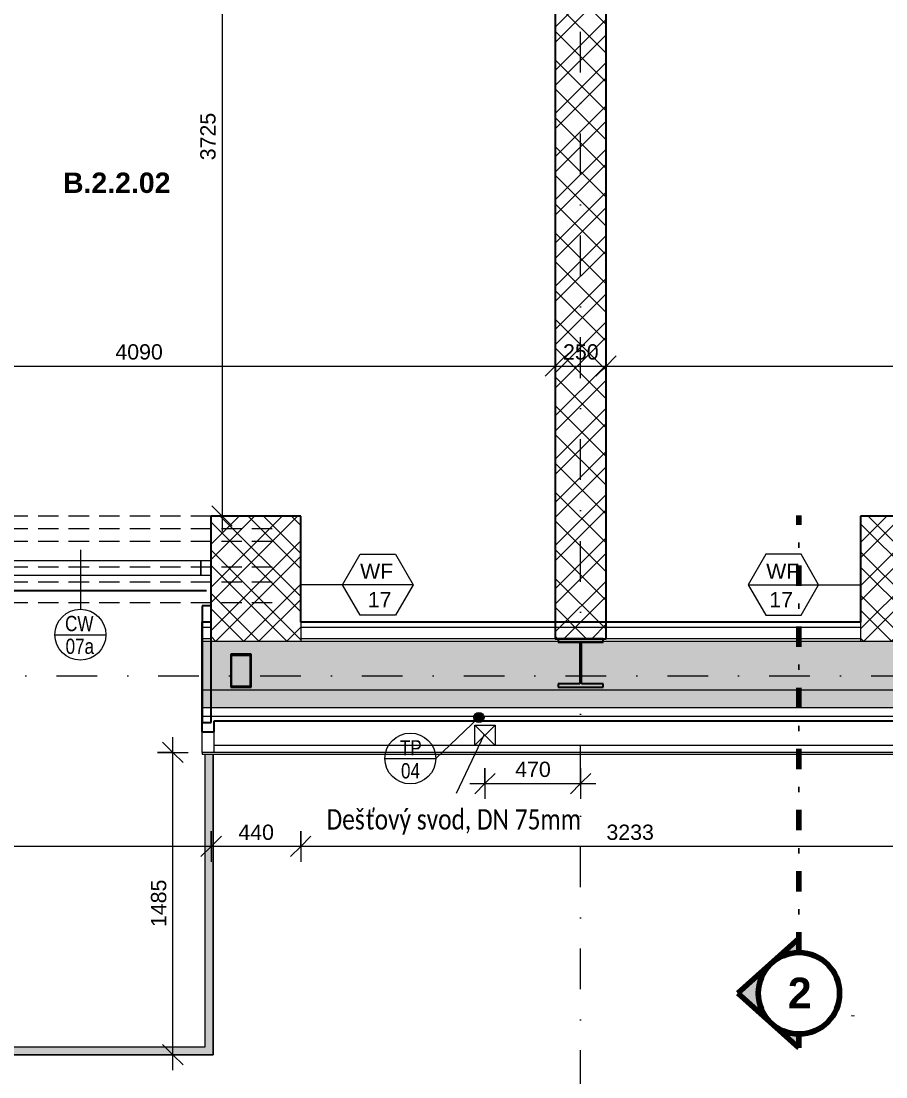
# Model space of a CAD drawing. Header units: millimetres. Extents: x -8668 to 43537, y -2985 to 58543.
# Drawn here: x 4423 to 8670, y 41984 to 47168 of the extents above; entities that cross this region are included whole.
import ezdxf

# ---------------------------------------------------------------- set-up
doc = ezdxf.new("R2010")
doc.units = ezdxf.units.MM
for name, pattern in [('HA_Dash_3mm-S1mm', [150, 100, -50]), ('HA_DashDot_10mm-S3mm', [500, 200, -150, 0, -150]), ('HA_DashDot_4mm-S1mm', [200, 100, -50, 0, -50]), ('HA_DashDot_6mm-S2mm', [300, 100, -100, 0, -100])]:
    doc.linetypes.add(name, pattern=pattern)
for name, color, linetype, lineweight in [('A-____-____-DIMS', 9, 'Continuous', 5), ('A-____-____-DIMS-50', 9, 'Continuous', 5), ('A-AREA-____-IDEN', 9, 'Continuous', 9), ('A-AREA-____-OTLN', 9, 'Continuous', 25), ('A-DETL-____-THIN', 9, 'Continuous', 9), ('A-FLOR-HRAL-OTLN', 9, 'Continuous', 9), ('A-GENM-____-HDLN', 9, 'HA_Dash_3mm-S1mm', 9), ('A-GENM-____-IDEN', 9, 'Continuous', 9), ('A-GENM-____-OTLN', 9, 'Continuous', 9), ('A-GLAZ-CURT-MCUT', 9, 'Continuous', 5), ('A-GLAZ-CURT-OTLN', 9, 'Continuous', 5), ('A-GLAZ-CWMG-MCUT', 9, 'Continuous', 5), ('A-GLAZ-CWMG-OTLN', 9, 'Continuous', 5), ('A-ROOF-____-MCUT', 9, 'Continuous', 25), ('A-ROOF-____-OTLN', 9, 'Continuous', 9), ('A-ROOF-____-PATT', 9, 'Continuous', 25), ('A-WALL-____-IDEN', 9, 'Continuous', 9), ('A-WALL-____-MCUT', 9, 'Continuous', 25), ('A-WALL-____-OTLN', 9, 'Continuous', 9), ('A-WALL-____-PATT', 9, 'Continuous', 25), ('G-____-____-SYMB', 9, 'HA_DashDot_4mm-S1mm', 9), ('G-____-____-TEXT', 9, 'Continuous', 5), ('I-WALL-____-MCUT', 9, 'Continuous', 25), ('M-HVAC-DUCT-OTLN', 9, 'Continuous', 9), ('S-BEAM-____-MCUT', 9, 'Continuous', 25), ('S-GRID-____-OTLN', 9, 'Continuous', 5)]:
    doc.layers.add(name, color=color, linetype=linetype, lineweight=lineweight)
doc.styles.add('Arial_1', font='arial.ttf', dxfattribs={"height": 75})
doc.styles.add('Arial_2', font='arial.ttf', dxfattribs={"width": 0.8, "height": 75})
doc.styles.add('Arial_3', font='arial.ttf', dxfattribs={"height": 50})
doc.styles.add('Arial_B', font='arialbd.ttf', dxfattribs={"height": 100})
doc.styles.add('Arial_B_1', font='arialbd.ttf', dxfattribs={"height": 150})
doc.styles.add('Calibri_1', font='calibri.ttf', dxfattribs={"width": 0.8, "height": 100})
doc.dimstyles.new('Inner_Dimensions_1', dxfattribs={"dimscale": 304.8, "dimtxt": 76.519455, "dimasz": 0.328084, "dimexe": 0.246063, "dimexo": 0.0625, "dimgap": 0.032808, "dimtad": 1, "dimdec": 0, "dimzin": 0, "dimdsep": 46, "dimtxsty": 'Arial_1', "dimblk1": 'OBLIQUE', "dimblk2": 'OBLIQUE', "dimsah": 1, "dimcen": 0.09, "dimdle": 0.246063, "dimazin": 0, "dimtfac": 1, "dimtdec": 4, "dimtix": 1, "dimtmove": 0, "dimatfit": 3, "dimfxl": 0.246063, "dimfxlon": 1, "dimtvp": 1, "dimtolj": 1, "dimtzin": 0, "dimlwd": 9, "dimlwe": 9, "dimarcsym": 2})
pattern_1 = [(45, (0, 0), (-106.066, 106.066), []), (45, (75, 0), (-106.066, 106.066), []), (315, (0, 0), (106.066, 106.066), []), (315, (75, 0), (106.066, 106.066), [])]
pattern_2 = [(0, (0, 0), (58.594, 33.829), [39.062, -78.125]), (120, (0, 0), (-58.593773, 33.829393), [39.062, -78.125]), (60, (0, 0), (0.000227, 67.658393), [0, -78.125, 39.062, 0])]

# ---------------------------------------------------------------- blocks, each defined once
blk = doc.blocks.new('BD Libus_IFC_ifc-1-DPS_2NP - B')
at = {"layer": 'S-BEAM-____-MCUT', "color": 7}
for p, q in [((7280.7, 44135.8), (7060.7, 44135.8)), ((7060.7, 44135.8), (7060.7, 44118.5)), ((7060.7, 44118.5), (7166, 44118.5)), ((7166, 44118.5), (7166, 43914.6)), ((7175.5, 43914.6), (7175.5, 44118.5)), ((7175.5, 44118.5), (7280.7, 44118.5)), ((7280.7, 44118.5), (7280.7, 44135.8)), ((5451.8, 44060.1), (5451.8, 43897.4)), ((5551.8, 44060.1), (5451.8, 44060.1)), ((5455.8, 44055.7), (5547.8, 44055.7)), ((5455.8, 43901.7), (5455.8, 44055.7)), ((5547.8, 44055.7), (5547.8, 43901.7)), ((5551.8, 43897.4), (5551.8, 44060.1)), ((7166, 43914.6), (7060.7, 43914.6)), ((7060.7, 43914.6), (7060.7, 43897.3)), ((7280.7, 43914.6), (7175.5, 43914.6)), ((7280.7, 43897.3), (7280.7, 43914.6)), ((5451.8, 43897.4), (5551.8, 43897.4)), ((5547.8, 43901.7), (5455.8, 43901.7)), ((7060.7, 43897.3), (7280.7, 43897.3))]:
    blk.add_line(p, q, dxfattribs=at)
blk = doc.blocks.new('Top Rail Type - Top Rail_Internal_-1472977-DPS_2NP - B')
at = {"layer": 'A-FLOR-HRAL-OTLN'}
for points in [[(1320.7, 42092.7), (1360.7, 42132.7), (1360.7, 43612.7), (1320.7, 43612.7), (1320.7, 43080.2)], [(5366, 42092.7), (5366, 43567.7), (5326, 43567.7), (5326, 42132.7)], [(5366, 42092.7), (5326, 42132.7), (1360.7, 42132.7), (1320.7, 42092.7), (3696.6, 42092.7)]]:
    blk.add_hatch(color=256, dxfattribs=at).paths.add_polyline_path(points)
for p, q in [((1320.7, 43612.7), (1360.7, 43612.7)), ((1320.7, 42092.7), (1320.7, 43612.7)), ((1360.7, 43612.7), (1360.7, 42132.7)), ((5326, 42132.7), (5326, 43567.7)), ((5366, 43567.7), (5366, 42092.7)), ((1360.7, 42132.7), (5326, 42132.7)), ((5366, 42092.7), (1320.7, 42092.7))]:
    blk.add_line(p, q, dxfattribs=at)
blk = doc.blocks.new('Top Rail Type - Top Rail_Internal_-V7-DPS_2NP - B')
at = {"layer": 'A-FLOR-HRAL-OTLN'}
for p, q in [((1360.7, 43612.7), (1320.7, 43612.7)), ((1320.7, 43612.7), (1320.7, 42092.7)), ((1360.7, 43612.7), (1360.7, 42132.7)), ((5326, 42132.7), (5326, 43567.7)), ((5366, 42092.7), (5366, 43567.7)), ((1360.7, 42132.7), (5326, 42132.7)), ((1320.7, 42092.7), (5366, 42092.7))]:
    blk.add_line(p, q, dxfattribs=at)
blk = doc.blocks.new('Systémový panel - Sklo-1712747-DPS_2NP - B')
at = {"layer": 'A-GLAZ-CURT-MCUT'}
for p, q in [((755.1, 70), (-755.1, 70)), ((-755.1, 70), (-755.1, 0)), ((755.1, 0), (755.1, 70)), ((-755.1, 0), (755.1, 0))]:
    blk.add_line(p, q, dxfattribs=at)
blk = doc.blocks.new('Obdélníková příčel - 50x70mm EXT-1518050-DPS_2NP - B')
at = {"layer": 'A-GLAZ-CWMG-MCUT'}
for p, q in [((0, 0), (-50, 0)), ((-50, 0), (-50, -70)), ((0, -70), (0, 0)), ((-50, -70), (0, -70))]:
    blk.add_line(p, q, dxfattribs=at)
blk = doc.blocks.new('TB_Porotherm KPVarioUNI_3000mm - TB_Porotherm KPVarioUNI_3000mm-1959484-DPS_2NP - B')
at = {"layer": 'A-GENM-____-HDLN'}
for p, q in [((-1500, 205), (1500, 205)), ((-1500, 105), (1500, 105)), ((-1500, 30), (1500, 30)), ((-100, 0), (100, 0)), ((-1500, -95), (1500, -95)), ((-1500, -157.5), (1500, -157.5)), ((-1500, -220), (1500, -220))]:
    blk.add_line(p, q, dxfattribs=at)
blk = doc.blocks.new('DIMBLOCK73-DPS_2NP - B')
at = {"layer": 'A-____-____-DIMS-50', "lineweight": 9}
for p, q in [((2956, 45549.2), (2956, 45399.2)), ((2956, 45474.2), (2956, 45549.2)), ((2956, 45474.2), (3006, 45524.2)), ((7045.7, 45549.2), (7045.7, 45399.2)), ((7045.7, 45474.2), (7045.7, 45549.2)), ((7045.7, 45474.2), (7095.7, 45524.2)), ((2956, 45474.2), (2906, 45424.2)), ((2956, 45474.2), (7045.7, 45474.2)), ((7045.7, 45474.2), (6995.7, 45424.2))]:
    blk.add_line(p, q, dxfattribs=at)
at = {"layer": 'A-____-____-DIMS-50', "color": 0, "lineweight": 9, "insert": (4885.5, 45581.6), "char_height": 75, "width": 276.883, "attachment_point": 1, "line_spacing_factor": 0.941778, "style": 'Arial_1'}
blk.add_mtext('4090', dxfattribs=at)
blk = doc.blocks.new('_Oblique')
at = {"color": 0, "linetype": 'ByBlock', "lineweight": -2}
blk.add_line((-0.5, -0.5), (0.5, 0.5), dxfattribs=at)
blk = doc.blocks.new('DIMBLOCK74-DPS_2NP - B')
at = {"layer": 'A-____-____-DIMS-50', "lineweight": 9}
for p, q in [((7045.7, 45549.2), (7045.7, 45399.2)), ((7045.7, 45474.2), (7045.7, 45549.2)), ((7045.7, 45474.2), (7095.7, 45524.2)), ((7295.7, 45549.2), (7295.7, 45399.2)), ((7295.7, 45474.2), (7295.7, 45549.2)), ((7295.7, 45474.2), (7345.7, 45524.2)), ((7045.7, 45474.2), (6995.7, 45424.2)), ((7045.7, 45474.2), (7295.7, 45474.2)), ((7295.7, 45474.2), (7245.7, 45424.2))]:
    blk.add_line(p, q, dxfattribs=at)
at = {"layer": 'A-____-____-DIMS-50', "color": 0, "lineweight": 9, "insert": (7084.2, 45581.6), "char_height": 75, "width": 207.662, "attachment_point": 1, "line_spacing_factor": 0.941778, "style": 'Arial_1'}
blk.add_mtext('250', dxfattribs=at)
blk = doc.blocks.new('DIMBLOCK75-DPS_2NP - B')
at = {"layer": 'A-____-____-DIMS-50', "lineweight": 9}
for p, q in [((7295.7, 45549.2), (7295.7, 45399.2)), ((7295.7, 45474.2), (7295.7, 45549.2)), ((7295.7, 45474.2), (7345.7, 45524.2)), ((11429.4, 45549.2), (11429.4, 45399.2)), ((11429.4, 45474.2), (11429.4, 45549.2)), ((11429.4, 45474.2), (11479.4, 45524.2)), ((7295.7, 45474.2), (7245.7, 45424.2)), ((7295.7, 45474.2), (11429.4, 45474.2)), ((11429.4, 45474.2), (11379.4, 45424.2))]:
    blk.add_line(p, q, dxfattribs=at)
at = {"layer": 'A-____-____-DIMS-50', "color": 0, "lineweight": 9, "insert": (9247.2, 45581.6), "char_height": 75, "width": 276.883, "attachment_point": 1, "line_spacing_factor": 0.941778, "style": 'Arial_1'}
blk.add_mtext('4134', dxfattribs=at)
blk = doc.blocks.new('DIMBLOCK81-DPS_2NP - B')
at = {"layer": 'A-____-____-DIMS-50', "lineweight": 9}
for p, q in [((2956, 43190.7), (2956, 43040.7)), ((2956, 43115.7), (2956, 43190.7)), ((5356, 43190.7), (5356, 43040.7)), ((5356, 43115.7), (5356, 43190.7)), ((2956, 43115.7), (3006, 43165.7)), ((5356, 43115.7), (5406, 43165.7)), ((2956, 43115.7), (2906, 43065.7)), ((5431, 43115.7), (2956, 43115.7)), ((5356, 43115.7), (5306, 43065.7))]:
    blk.add_line(p, q, dxfattribs=at)
at = {"layer": 'A-____-____-DIMS-50', "color": 0, "lineweight": 9, "insert": (4040.6, 43223), "char_height": 75, "width": 276.883, "attachment_point": 1, "line_spacing_factor": 0.941778, "style": 'Arial_1'}
blk.add_mtext('2400', dxfattribs=at)
blk = doc.blocks.new('DIMBLOCK98-DPS_2NP - B')
at = {"layer": 'A-____-____-DIMS-50', "lineweight": 9}
for p, q in [((5796, 43190.7), (5796, 43040.7)), ((5796, 43115.7), (5796, 43190.7)), ((9029.4, 43190.7), (9029.4, 43040.7)), ((9029.4, 43115.7), (9029.4, 43190.7)), ((5796, 43115.7), (5846, 43165.7)), ((9029.4, 43115.7), (9079.4, 43165.7)), ((5796, 43115.7), (5746, 43065.7)), ((9029.4, 43115.7), (5796, 43115.7)), ((9029.4, 43115.7), (8979.4, 43065.7))]:
    blk.add_line(p, q, dxfattribs=at)
at = {"layer": 'A-____-____-DIMS-50', "color": 0, "lineweight": 9, "insert": (7297.3, 43223), "char_height": 75, "width": 276.883, "attachment_point": 1, "line_spacing_factor": 0.941778, "style": 'Arial_1'}
blk.add_mtext('3233', dxfattribs=at)
blk = doc.blocks.new('DIMBLOCK99-DPS_2NP - B')
at = {"layer": 'A-____-____-DIMS-50', "lineweight": 9}
for p, q in [((5356, 43190.7), (5356, 43040.7)), ((5356, 43115.7), (5356, 43190.7)), ((5796, 43190.7), (5796, 43040.7)), ((5796, 43115.7), (5796, 43190.7)), ((5356, 43115.7), (5406, 43165.7)), ((5796, 43115.7), (5846, 43165.7)), ((5796, 43115.7), (5281, 43115.7)), ((5356, 43115.7), (5306, 43065.7)), ((5796, 43115.7), (5746, 43065.7))]:
    blk.add_line(p, q, dxfattribs=at)
at = {"layer": 'A-____-____-DIMS-50', "color": 0, "lineweight": 9, "insert": (5489.5, 43223), "char_height": 75, "width": 207.662, "attachment_point": 1, "line_spacing_factor": 0.941778, "style": 'Arial_1'}
blk.add_mtext('440', dxfattribs=at)
blk = doc.blocks.new('DIMBLOCK148-DPS_2NP - B')
at = {"layer": 'A-____-____-DIMS-50', "lineweight": 9}
for p, q in [((5409.9, 48462.7), (5359.9, 48512.7)), ((5334.9, 48462.7), (5484.9, 48462.7)), ((5409.9, 48462.7), (5334.9, 48462.7)), ((5409.9, 48462.7), (5409.9, 44662.7)), ((5409.9, 48462.7), (5459.9, 48412.7)), ((5484.9, 44737.7), (5334.9, 44737.7)), ((5409.9, 44737.7), (5359.9, 44787.7)), ((5409.9, 44737.7), (5459.9, 44687.7)), ((5409.9, 44737.7), (5484.9, 44737.7))]:
    blk.add_line(p, q, dxfattribs=at)
at = {"layer": 'A-____-____-DIMS-50', "color": 0, "lineweight": 9, "insert": (5302.5, 46484.9), "char_height": 75, "width": 276.883, "attachment_point": 1, "rotation": 90, "line_spacing_factor": 0.941778, "style": 'Arial_1'}
blk.add_mtext('3725', dxfattribs=at)
blk = doc.blocks.new('Section - With Sheet Number-366786-DPS_2NP - B')
at = {"layer": 'G-____-____-SYMB', "linetype": 'Continuous', "lineweight": 5}
h = blk.add_hatch(color=256, dxfattribs=at)
edge = h.paths.add_edge_path()
edge.add_line((1.37, 0), (0, 0))
edge.add_arc((-4, 0), 4, 0, 180)
edge.add_line((-8, 0), (-9.37, 0))
edge.add_line((-9.37, 0), (-4, 6))
edge.add_line((-4, 6), (1.37, 0))
at = {"layer": 'G-____-____-SYMB', "linetype": 'Continuous', "lineweight": 100}
for p, q in [((-4, 6), (-9.37, 0)), ((1.37, 0), (-4, 6)), ((-9.37, 0), (-8, 0)), ((0, 0), (1.37, 0))]:
    blk.add_line(p, q, dxfattribs=at)
blk.add_circle((-4, 0), 4, dxfattribs=at)
blk.add_arc((-4, 0), 4, 0, 180, dxfattribs=at)
blk = doc.blocks.new('HA_TAG_cWA - Default-922888-DPS_2NP - B')
at = {"layer": 'A-WALL-____-IDEN'}
blk.add_line((-2.5, 0), (2.5, 0), dxfattribs=at)
blk.add_circle((0, 0), 2.5, dxfattribs=at)
blk = doc.blocks.new('DIMBLOCK267-DPS_2NP - B')
at = {"layer": 'A-____-____-DIMS-50', "lineweight": 9}
for p, q in [((6700.7, 43499.6), (6700.7, 43349.6)), ((6700.7, 43424.6), (6700.7, 43499.6)), ((7170.7, 43499.6), (7170.7, 43349.6)), ((7170.7, 43424.6), (7170.7, 43499.6)), ((6700.7, 43424.6), (6750.7, 43474.6)), ((7170.7, 43424.6), (7220.7, 43474.6)), ((6625.7, 43424.6), (7245.7, 43424.6)), ((6700.7, 43424.6), (6650.7, 43374.6)), ((7170.7, 43424.6), (7120.7, 43374.6))]:
    blk.add_line(p, q, dxfattribs=at)
at = {"layer": 'A-____-____-DIMS-50', "color": 0, "lineweight": 9, "insert": (6849.2, 43532), "char_height": 75, "width": 207.662, "attachment_point": 1, "line_spacing_factor": 0.941778, "style": 'Arial_1'}
blk.add_mtext('470', dxfattribs=at)
blk = doc.blocks.new('HA_TAG_GM_Products - Generic-588599-DPS_2NP - B')
at = {"layer": 'A-GENM-____-IDEN'}
blk.add_line((-2.5, 0), (2.5, 0), dxfattribs=at)
blk.add_circle((0, 0), 2.5, dxfattribs=at)
blk = doc.blocks.new('DIMBLOCK336-DPS_2NP - B')
at = {"layer": 'A-____-____-DIMS-50', "lineweight": 9}
for p, q in [((5167.7, 42017.7), (5167.7, 43652.7)), ((5167.7, 43577.7), (5117.7, 43627.7)), ((5092.7, 43577.7), (5242.7, 43577.7)), ((5167.7, 43577.7), (5092.7, 43577.7)), ((5167.7, 43577.7), (5217.7, 43527.7)), ((5167.7, 42092.7), (5117.7, 42142.7)), ((5092.7, 42092.7), (5242.7, 42092.7)), ((5167.7, 42092.7), (5092.7, 42092.7)), ((5167.7, 42092.7), (5217.7, 42042.7))]:
    blk.add_line(p, q, dxfattribs=at)
at = {"layer": 'A-____-____-DIMS-50', "color": 0, "lineweight": 9, "insert": (5060.4, 42719.9), "char_height": 75, "width": 276.883, "attachment_point": 1, "rotation": 90, "line_spacing_factor": 0.941778, "style": 'Arial_1'}
blk.add_mtext('1485', dxfattribs=at)

msp = doc.modelspace()

# ---------------------------------------------------------------- hatches: boundary and pattern name
at = {"layer": 'A-GENM-____-IDEN'}
h = msp.add_hatch(color=256, dxfattribs=at)
edge = h.paths.add_edge_path()
edge.add_arc((6671.2, 43748.9), 25, 0, 360)
at = {"layer": 'A-ROOF-____-PATT', "lineweight": 5}
h = msp.add_hatch(dxfattribs=at)
h.set_pattern_fill('FP_5', color=256, style=0, pattern_type=2)
h.set_pattern_definition(pattern_2)
h.paths.add_polyline_path([(7141.3, 43883.8), (9030.6, 43883.8), (9030.6, 44122.3), (5310.9, 44122.3), (5310.9, 43883.8), (5993.1, 43883.8)])
h.paths.add_polyline_path([(-6637.3, 43883.8), (-3694.4, 43883.8), (-3694.4, 44122.3), (-6829.3, 44122.3), (-6829.3, 43883.8)])
h.paths.add_polyline_path([(21170.7, 43883.8), (21170.7, 44122.3), (18035.6, 44122.3), (18035.6, 43883.8), (20919.9, 43883.8)])
h.paths.add_polyline_path([(-1289.4, 43883.8), (-512.8, 43883.8), (-512.8, 44122.3), (-1289.4, 44122.3)])
h.paths.add_polyline_path([(15630.6, 43883.8), (15630.6, 44122.3), (14854.2, 44122.3), (14854.2, 43883.8), (15465.8, 43883.8)])
h.paths.add_polyline_path([(529.2, 43883.8), (1305.6, 43883.8), (1305.6, 44122.3), (529.2, 44122.3), (529.2, 43958.3)])
h.paths.add_polyline_path([(13035.6, 43883.8), (13812.2, 43883.8), (13812.2, 44122.3), (13035.6, 44122.3)])
h = msp.add_hatch(dxfattribs=at)
h.set_pattern_fill('FP_5', color=256, style=0, pattern_type=2)
h.set_pattern_definition(pattern_2)
h.paths.add_polyline_path([(-6829.3, 43797), (-3694.4, 43797), (-3694.4, 43883.8), (-6829.3, 43883.8), (-6829.3, 43849.2)])
h.paths.add_polyline_path([(21170.7, 43797), (21170.7, 43883.8), (18035.6, 43883.8), (18035.6, 43797), (20919.9, 43797)])
h.paths.add_polyline_path([(-1289.4, 43797), (-512.8, 43797), (-512.8, 43883.8), (-1289.4, 43883.8), (-1289.4, 43849.2)])
h.paths.add_polyline_path([(529.2, 43797), (1305.6, 43797), (1305.6, 43883.8), (529.2, 43883.8), (529.2, 43823)])
h.paths.add_polyline_path([(15465.8, 43797), (15630.6, 43797), (15630.6, 43883.8), (14854.2, 43883.8), (14854.2, 43797), (15178.8, 43797)])
h.paths.add_polyline_path([(5310.9, 43797), (9030.6, 43797), (9030.6, 43883.8), (5310.9, 43883.8), (5310.9, 43849.2)])
h.paths.add_polyline_path([(13035.6, 43797), (13812.2, 43797), (13812.2, 43883.8), (13035.6, 43883.8), (13035.6, 43849.2)])
at = {"layer": 'A-WALL-____-PATT', "lineweight": 5}
h = msp.add_hatch(dxfattribs=at)
h.set_pattern_fill('FP_2', color=256, style=0, pattern_type=2)
h.set_pattern_definition([(45, (0, 0), (-106.066, 106.066), []), (45, (75, 0), (-106.066, 106.066), []), (315, (0, 0), (70.71068, 70.71068), [])])
h.paths.add_polyline_path([(7295.7, 44135.9), (7295.7, 50677.7), (7045.7, 50677.7), (7045.7, 44135.9), (7141.3, 44135.9)])
h = msp.add_hatch(dxfattribs=at)
h.set_pattern_fill('FP_1', color=256, style=0, pattern_type=2)
h.set_pattern_definition(pattern_1)
h.paths.add_polyline_path([(5796, 44122.3), (5796, 44737.7), (5356, 44737.7), (5356, 44122.3), (5419, 44122.3)])
h = msp.add_hatch(dxfattribs=at)
h.set_pattern_fill('FP_1', color=256, style=0, pattern_type=2)
h.set_pattern_definition(pattern_1)
h.paths.add_polyline_path([(8863.6, 44122.3), (8985.7, 44122.3), (8985.7, 44737.7), (8545.7, 44737.7), (8545.7, 44122.3)])

# ---------------------------------------------------------------- linework, layer by layer
at = {"layer": 'A-AREA-____-OTLN'}
msp.add_line((2956, 44372.7), (5333.5, 44372.7), dxfattribs=at)
at = {"layer": 'A-DETL-____-THIN'}
for p, q in [((6001.7, 44401), (6088.3, 44551)), ((6088.3, 44551), (6261.5, 44551)), ((6261.5, 44551), (6348.1, 44401)), ((8079.9, 44551), (7993.3, 44401)), ((8253.1, 44551), (8079.9, 44551)), ((8339.7, 44401), (8253.1, 44551)), ((6001.7, 44401), (5796, 44401)), ((6088.3, 44251), (6001.7, 44401)), ((6348.1, 44401), (6001.7, 44401)), ((6348.1, 44401), (6261.5, 44251)), ((7993.3, 44401), (8079.9, 44251)), ((7993.3, 44401), (8339.7, 44401)), ((8253.1, 44251), (8339.7, 44401)), ((8339.7, 44401), (8545.4, 44401)), ((6261.5, 44251), (6088.3, 44251)), ((8079.9, 44251), (8253.1, 44251))]:
    msp.add_line(p, q, dxfattribs=at)
at = {"layer": 'A-GENM-____-IDEN'}
msp.add_line((6671.2, 43748.9), (6459.2, 43547.5), dxfattribs=at)
msp.add_circle((6671.2, 43748.9), 25, dxfattribs=at)
at = {"layer": 'A-ROOF-____-MCUT'}
for p, q in [((5356, 44217.2), (5310.9, 44217.2)), ((5310.9, 44217.2), (5310.9, 43677.8)), ((8545.7, 44217.2), (5796, 44217.2)), ((5371, 43677.8), (5371, 43732.7)), ((5371, 43732.7), (8970.7, 43732.7)), ((5310.9, 43677.8), (5371, 43677.8))]:
    msp.add_line(p, q, dxfattribs=at)
at = {"layer": 'A-ROOF-____-MCUT', "lineweight": 9}
for p, q in [((5356, 44190.1), (5310.9, 44190.1)), ((8545.7, 44190.1), (5796, 44190.1)), ((5356, 44135.9), (5310.9, 44135.9)), ((9030.6, 44122.3), (5310.9, 44122.3)), ((8545.7, 44135.9), (5796, 44135.9)), ((9030.6, 43883.8), (5310.9, 43883.8)), ((9030.6, 43797), (5310.9, 43797)), ((9030.6, 43753.7), (5310.9, 43753.7))]:
    msp.add_line(p, q, dxfattribs=at)
at = {"layer": 'A-ROOF-____-OTLN'}
for p, q in [((5310.9, 43677.8), (5310.9, 43577.7)), ((5371, 43577.7), (5371, 43677.8)), ((5371, 43612.7), (8970.7, 43612.7)), ((9030.6, 43577.7), (5310.9, 43577.7))]:
    msp.add_line(p, q, dxfattribs=at)
at = {"layer": 'A-WALL-____-IDEN'}
msp.add_line((4713.9, 44572.5), (4713.9, 44280.5), dxfattribs=at)
at = {"layer": 'A-WALL-____-MCUT'}
for p, q in [((5796, 44737.7), (5356, 44737.7)), ((5356, 43724.2), (5356, 44737.7)), ((5796, 44217.2), (5796, 44737.7)), ((9029.4, 44737.7), (8545.7, 44737.7)), ((8545.7, 44737.7), (8545.7, 44217.2)), ((5311, 44297.7), (5311, 43724.2)), ((5356, 44297.7), (5311, 44297.7)), ((5311, 43724.2), (5356, 43724.2))]:
    msp.add_line(p, q, dxfattribs=at)
at = {"layer": 'A-WALL-____-MCUT', "lineweight": 9}
for p, q in [((5796, 44217.2), (5796, 44122.3)), ((8545.7, 44217.2), (8545.7, 44122.3))]:
    msp.add_line(p, q, dxfattribs=at)
at = {"layer": 'A-WALL-____-OTLN'}
for p in [(5311, 43577.7), (9030.4, 43567.7)]:
    msp.add_line(p, (5311, 43567.7), dxfattribs=at)
at = {"layer": 'G-____-____-SYMB', "linetype": 'HA_DashDot_6mm-S2mm', "lineweight": 100}
msp.add_line((8242.7, 42594.9), (8242.7, 44741.3), dxfattribs=at)
at = {"layer": 'G-____-____-TEXT', "color": 10, "lineweight": 9}
msp.add_line((6696.3, 43665.4), (6559.2, 43375.8), dxfattribs=at)
at = {"layer": 'I-WALL-____-MCUT'}
for p, q in [((7045.7, 49962.7), (7045.7, 44135.9)), ((7295.7, 44135.9), (7295.7, 49962.7)), ((7045.7, 44135.9), (7295.7, 44135.9))]:
    msp.add_line(p, q, dxfattribs=at)
at = {"layer": 'M-HVAC-DUCT-OTLN', "lineweight": 5}
for p, q in [((6749.8, 43612.7), (6650.7, 43711.8)), ((6650.7, 43711.8), (6750.7, 43711.8)), ((6650.7, 43612.7), (6650.7, 43711.8)), ((6750.7, 43711.8), (6651.6, 43612.7)), ((6750.7, 43711.8), (6750.7, 43612.7))]:
    msp.add_line(p, q, dxfattribs=at)
at = {"layer": 'S-GRID-____-OTLN', "linetype": 'HA_DashDot_10mm-S3mm', "lineweight": 9}
for p, q in [((7170.7, 38414.3), (7170.7, 56942.9)), ((-6906.2, 43952.7), (21594.8, 43952.7))]:
    msp.add_line(p, q, dxfattribs=at)

# ---------------------------------------------------------------- block references
at = {"lineweight": 5}
msp.add_blockref('BD Libus_IFC_ifc-1-DPS_2NP - B', (0, 0), dxfattribs=at)
at = {"layer": 'A-FLOR-HRAL-OTLN'}
for name in ['Top Rail Type - Top Rail_Internal_-1472977-DPS_2NP - B', 'Top Rail Type - Top Rail_Internal_-V7-DPS_2NP - B']:
    msp.add_blockref(name, (0, 0), dxfattribs=at)
at = {"layer": 'A-GENM-____-IDEN', "xscale": 49.99999999999998, "yscale": 49.99999999999998, "zscale": 49.99999999999998}
msp.add_blockref('HA_TAG_GM_Products - Generic-588599-DPS_2NP - B', (6334.2, 43547.5), dxfattribs=at)
at = {"layer": 'A-GENM-____-OTLN', "rotation": 180}
msp.add_blockref('TB_Porotherm KPVarioUNI_3000mm - TB_Porotherm KPVarioUNI_3000mm-1959484-DPS_2NP - B', (4156, 44517.7), dxfattribs=at)
at = {"layer": 'A-GLAZ-CURT-OTLN', "rotation": 180}
msp.add_blockref('Systémový panel - Sklo-1712747-DPS_2NP - B', (4550.8, 44517.7), dxfattribs=at)
at = {"layer": 'A-GLAZ-CWMG-OTLN'}
msp.add_blockref('Obdélníková příčel - 50x70mm EXT-1518050-DPS_2NP - B', (5356, 44517.7), dxfattribs=at)
at = {"layer": 'A-WALL-____-IDEN', "xscale": 49.99999999999998, "yscale": 49.99999999999998, "zscale": 49.99999999999998}
msp.add_blockref('HA_TAG_cWA - Default-922888-DPS_2NP - B', (4713.9, 44155.5), dxfattribs=at)
at = {"layer": 'G-____-____-SYMB', "linetype": 'Continuous', "lineweight": 100, "xscale": 49.99999999999998, "yscale": 49.99999999999998, "zscale": 49.99999999999998, "rotation": 90}
msp.add_blockref('Section - With Sheet Number-366786-DPS_2NP - B', (8242.7, 42594.9), dxfattribs=at)

# ---------------------------------------------------------------- texts
at = {"layer": 'A-AREA-____-IDEN', "lineweight": 5, "insert": (4628.2, 46424.6), "char_height": 100, "width": 653.375, "attachment_point": 1, "style": 'Arial_B'}
msp.add_mtext('B.2.2.02', dxfattribs=at)
at = {"layer": 'A-GENM-____-IDEN', "lineweight": 5, "char_height": 75, "attachment_point": 1, "style": 'Arial_2'}
for s, insert, width in [('TP', (6283.2, 43637.6), 128.27), ('04', (6288.4, 43524.8), 115.443)]:
    msp.add_mtext(s, dxfattribs=dict(at, insert=insert, width=width))
at = {"layer": 'A-WALL-____-IDEN', "lineweight": 5, "char_height": 75, "attachment_point": 1, "style": 'Arial_2'}
for s, insert, width in [('CW', (4638.3, 44247.8), 176.371), ('07a', (4641.1, 44135.9), 169.958)]:
    msp.add_mtext(s, dxfattribs=dict(at, insert=insert, width=width))
at = {"layer": 'G-____-____-SYMB', "linetype": 'Continuous', "lineweight": 5, "attachment_point": 1}
for s, insert, char_height, width, style in [('\\fArial|b1|i0|c0|p34|;2', (8188.6, 42471.6), 150, 144.304, 'Arial_B_1'), ('-', (8496.2, 42314.6), 50, 28.059, 'Arial_3')]:
    msp.add_mtext(s, dxfattribs=dict(at, insert=insert, char_height=char_height, width=width, style=style))
at = {"layer": 'G-____-____-TEXT', "color": 7, "lineweight": 9, "attachment_point": 1}
for s, insert, char_height, width, style in [('WF', (6087.4, 44505), 75, 208.439, 'Arial_1'), ('WF', (8081.9, 44505), 75, 208.439, 'Arial_1'), ('17', (6125.4, 44365), 75, 144.304, 'Arial_1'), ('17', (8096.9, 44365), 75, 144.304, 'Arial_1'), ('Deš', (5922.8, 43298.7), 100, 234.093, 'Calibri_1'), ('ťový svod, DN 75mm', (6116, 43298.7), 100, 1305.147, 'Calibri_1')]:
    msp.add_mtext(s, dxfattribs=dict(at, insert=insert, char_height=char_height, width=width, style=style))

# ---------------------------------------------------------------- dimensions: what is measured, and where the dimension line sits
at = {"layer": 'A-____-____-DIMS', "lineweight": 9}
for base, p1, p2, override, picture, middle in [((5409.9, 44737.7), (5334.9, 48462.7), (5484.9, 44737.7), {"dimpost": '<>', "dimfxl": 3728.018911}, 'DIMBLOCK148-DPS_2NP - B', (5361.5, 46600.2)), ((5167.7, 43577.7), (5092.7, 42092.7), (5092.7, 43577.7), {"dimpost": '<>', "dimfxl": 1485}, 'DIMBLOCK336-DPS_2NP - B', (5119.5, 42835.2))]:
    dim = msp.add_linear_dim(base=base, p1=p1, p2=p2, angle=90, dimstyle='Inner_Dimensions_1', override=override, dxfattribs=at)
    dim.commit()
    dim.dimension.update_dxf_attribs({"geometry": picture, "text_midpoint": middle})
for base, p1, p2, override, picture, middle in [((7045.7, 45474.2), (2956, 45549.2), (7045.7, 45549.2), {"dimpost": '<>', "dimfxl": 4089.713092}, 'DIMBLOCK73-DPS_2NP - B', (5000.8, 45522.5)), ((7295.7, 45474.2), (7045.7, 45549.2), (7295.7, 45549.2), {"dimpost": '<>', "dimfxl": 250}, 'DIMBLOCK74-DPS_2NP - B', (7170.7, 45522.5)), ((11429.4, 45474.2), (7295.7, 45549.2), (11429.4, 45549.2), {"dimpost": '<>', "dimfxl": 4133.75}, 'DIMBLOCK75-DPS_2NP - B', (9362.6, 45522.6)), ((7170.7, 43424.6), (6700.7, 43499.6), (7170.7, 43499.6), {"dimpost": '<>', "dimfxl": 470}, 'DIMBLOCK267-DPS_2NP - B', (6935.7, 43472.9)), ((2956, 43115.7), (5356, 43190.7), (2956, 43190.7), {"dimpost": '<>', "dimfxl": 2400}, 'DIMBLOCK81-DPS_2NP - B', (4156, 43164)), ((5356, 43115.7), (5796, 43190.7), (5356, 43190.7), {"dimpost": '<>', "dimfxl": 440}, 'DIMBLOCK99-DPS_2NP - B', (5576, 43164)), ((5796, 43115.7), (9029.4, 43190.7), (5796, 43190.7), {"dimpost": '<>', "dimfxl": 3233.463092}, 'DIMBLOCK98-DPS_2NP - B', (7412.7, 43164))]:
    dim = msp.add_linear_dim(base=base, p1=p1, p2=p2, dimstyle='Inner_Dimensions_1', override=override, dxfattribs=at)
    dim.commit()
    dim.dimension.update_dxf_attribs({"geometry": picture, "text_midpoint": middle})

doc.saveas('drawing.dxf')
